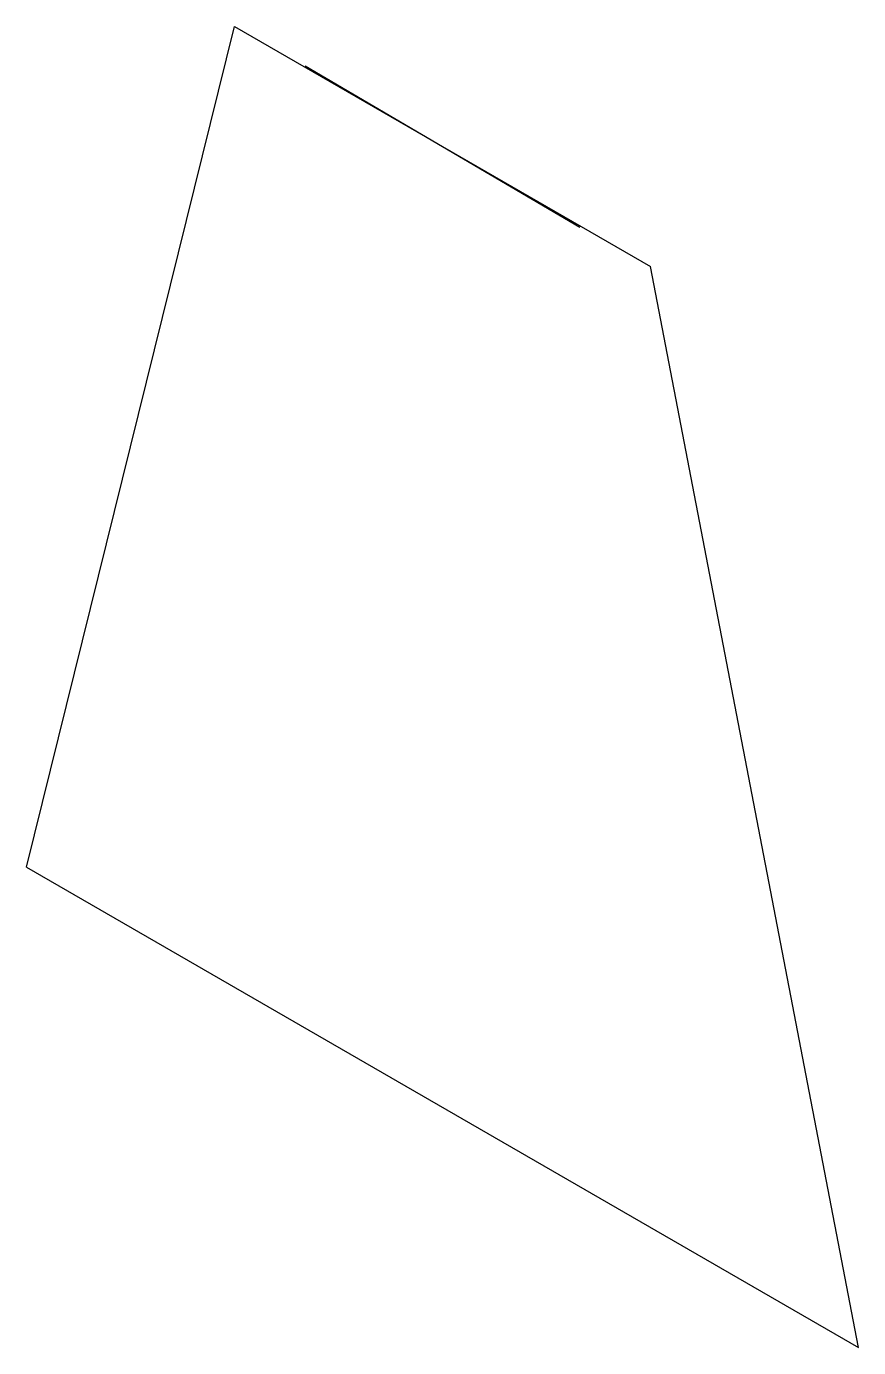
# Model space of a CAD drawing. Header units: millimetres. Extents: x -9887.331 to -9887.072, y -21.832 to -21.42.
import ezdxf

# ---------------------------------------------------------------- set-up
doc = ezdxf.new("R2010")
doc.units = ezdxf.units.MM
doc.header["$LTSCALE"] = 10
doc.layers.add('Tub_iso_componentes', color=2, linetype='Continuous')

msp = doc.modelspace()

# ---------------------------------------------------------------- linework, layer by layer
at = {"layer": 'Tub_iso_componentes'}
for p, q in [((-9887.3315, -21.68214), (-9887.26655, -21.41964)), ((-9887.26655, -21.41964), (-9887.13664, -21.49464)), ((-9887.24445, -21.43193), (-9887.15874, -21.48236)), ((-9887.07169, -21.83214), (-9887.13664, -21.49464)), ((-9887.3315, -21.68214), (-9887.07169, -21.83214))]:
    msp.add_line(p, q, dxfattribs=at)

doc.saveas('drawing.dxf')
